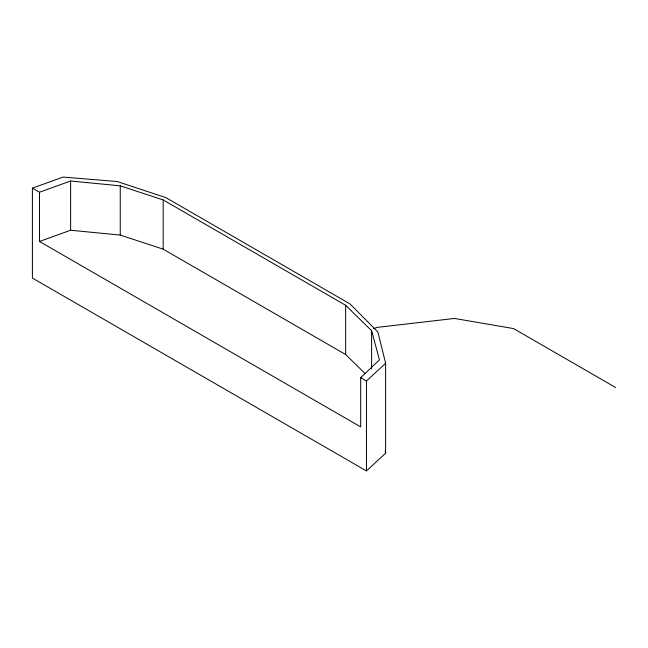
<?xml version="1.0" encoding="UTF-8"?>
<svg xmlns="http://www.w3.org/2000/svg" width="648" height="648" viewBox="0 0 648 648"><rect width="100%" height="100%" fill="white"/><g stroke="black" fill="none" stroke-linecap="round" stroke-linejoin="round"><path stroke-width="0.97" d="M39.488 192.229L39.488 241.469L360.685 426.902L360.685 377.671L379.445 359.867L371.612 330.707L345.659 305.289L163.174 199.932L120.245 185.83L70.632 181.003L39.488 192.229L32.4 188.139L32.4 278.065L366.452 470.926L385.617 453.203L385.617 363.269L377.889 332.019L350.001 303.92L165.904 197.632L117.239 181.537L63.107 177.074L32.4 188.139M366.452 470.926L366.452 381L385.617 363.269M39.488 241.469L70.632 230.243L120.245 235.07L163.174 249.164L345.659 354.529L365.124 373.588M373.402 328.73L377.128 327.386L454.467 318.452L513.516 328.56L615.6 387.496M360.685 377.671L366.452 381M385.139 451.251L385.617 453.203M371.612 330.707L371.612 368.882M345.659 305.289L345.659 354.529M163.174 199.932L163.174 249.164M120.245 185.83L120.245 235.07M70.632 181.003L70.632 230.243"/></g></svg>
